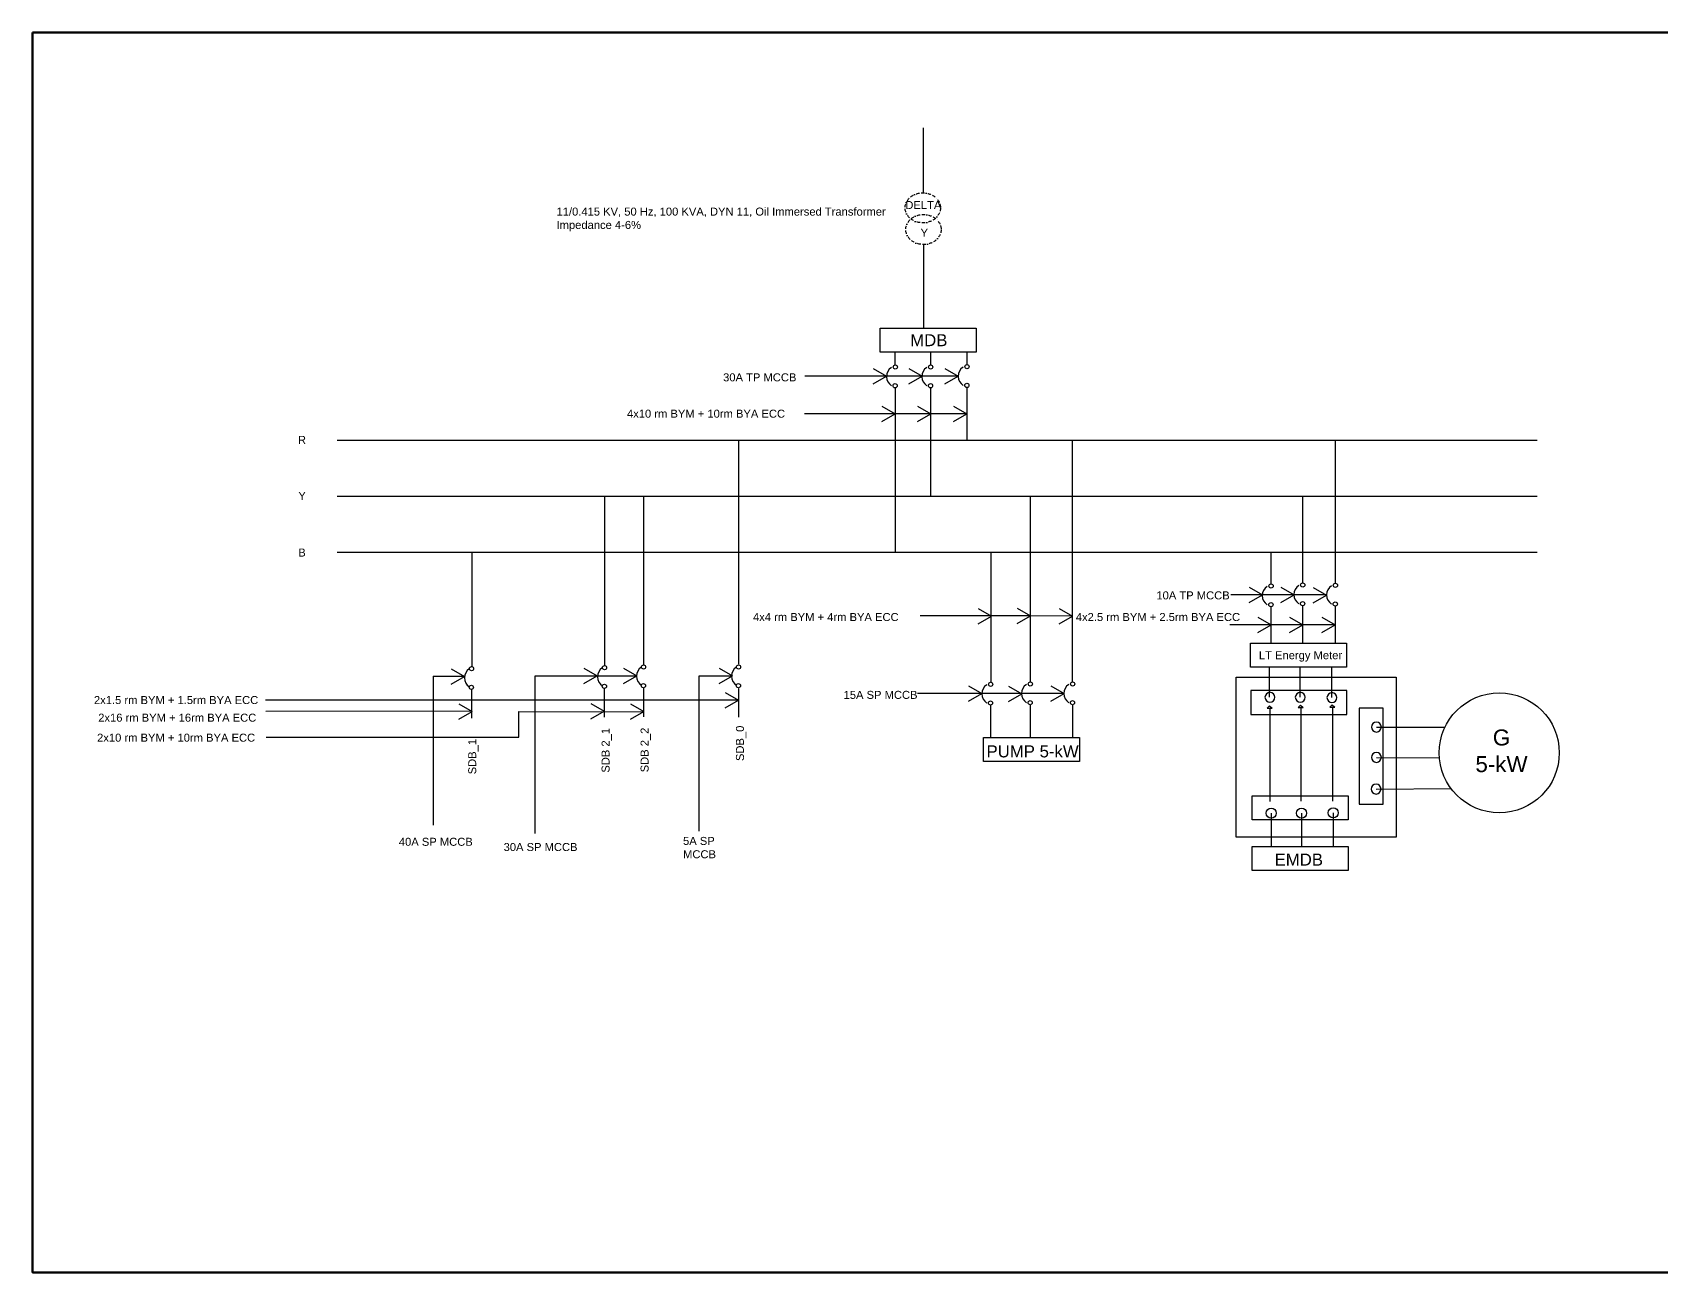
# Model space of a CAD drawing. Header units: inches. Extents: x -19236 to 2549, y 984 to 4513.
# Drawn here: x -8882 to -6440, y 2622 to 4482 of the extents above; entities that cross this region are included whole.
import ezdxf

# ---------------------------------------------------------------- set-up
doc = ezdxf.new("R2010")
doc.units = ezdxf.units.IN
doc.header["$LTSCALE"] = 20
doc.header["$MEASUREMENT"] = 0
doc.linetypes.add('BORDER2', pattern=[0.875, 0.25, -0.125, 0.25, -0.125, 0, -0.125])
doc.layers.add('Diagram', color=133, linetype='Continuous')
doc.layers.add('MDB EMDB', color=133, linetype='Continuous')
doc.styles.get("Standard").update_dxf_attribs({"font": 'arial.ttf'})

# ---------------------------------------------------------------- blocks, each defined once
blk = doc.blocks.new('CB1')
at = {"layer": 'MDB EMDB'}
for centre in [(3471.8, 400), (3471.6, 371.9)]:
    blk.add_circle(centre, 3.16, dxfattribs=at)
blk.add_arc((3474.6, 385.6), 16.1, 122.7454, 237.9625, dxfattribs=at)
blk = doc.blocks.new('CB2')
at = {"layer": 'MDB EMDB'}
for centre in [(3551.3, 399.5), (3551.1, 371.4)]:
    blk.add_circle(centre, 3.16, dxfattribs=at)
blk.add_arc((3556.7, 385.6), 16.1, 122.7454, 237.9625, dxfattribs=at)
blk = doc.blocks.new('Connector')
at = {"layer": 'MDB EMDB'}
for p, q in [((2633.5, -1357), (2777.5, -1357)), ((2633.5, -1393), (2633.5, -1357)), ((2777.5, -1357), (2777.5, -1393)), ((2777.5, -1393), (2633.5, -1393))]:
    blk.add_line(p, q, dxfattribs=at)
for centre in [(2662, -1383), (2707.5, -1383), (2755, -1382.5)]:
    blk.add_circle(centre, 7.5, dxfattribs=at)
blk = doc.blocks.new('connect')
at = {"layer": 'MDB EMDB'}
blk.add_blockref('Connector', (0, 0), dxfattribs=at)

msp = doc.modelspace()

# ---------------------------------------------------------------- linework, layer by layer
at = {"color": 5, "lineweight": 211}
msp.add_lwpolyline([(-8882.5, 4482), (-3897, 4482), (-3897, 2622), (-8882.5, 2622)], close=True, dxfattribs=at)
at = {"layer": 'Diagram'}
for p, q in [((-7547, 4339), (-7547, 4241)), ((-7546.38781, 4164.08474), (-7546.38781, 4038.65508)), ((-8281.81481, 3516.42752), (-8235.55832, 3516.42752)), ((-8129.35955, 3516.42752), (-8129.35955, 3280.5)), ((-8153, 3460), (-8153.00539, 3463.50001)), ((-8153, 3463.5), (-7966.3148, 3463.21251)), ((-8153, 3425), (-8153, 3460)), ((-8153, 3460), (-8153, 3460)), ((-8532, 3425), (-8153, 3425))]:
    msp.add_line(p, q, dxfattribs=at)
at = {"layer": 'Diagram', "linetype": 'BORDER2'}
for centre in [(-7547.38781, 4219.08475), (-7546.38781, 4186.58474)]:
    msp.add_ellipse(centre, major_axis=(26.5, 0), ratio=0.8490566038, dxfattribs=at)
at = {"layer": 'MDB EMDB'}
for p, q in [((-7611.27778, 4038.65508), (-7467.27778, 4038.65508)), ((-7611.27778, 4002.65508), (-7611.27778, 4038.65508)), ((-7467.27778, 4038.65508), (-7467.27778, 4002.65508)), ((-7467.27778, 4002.65508), (-7611.27778, 4002.65508)), ((-7588.63136, 3983.41756), (-7588.63136, 4002.65508)), ((-7535.57164, 3983.41756), (-7535.57164, 4002.65508)), ((-7481.07164, 3983.91756), (-7481.07164, 4002.65508)), ((-7494.34457, 3966.36852), (-7724.31481, 3966.36852)), ((-7621.81481, 3978), (-7601.81481, 3966.5)), ((-7621.81481, 3955), (-7601.81481, 3966.5)), ((-7568.31481, 3978), (-7548.31481, 3966.5)), ((-7568.31481, 3955), (-7548.31481, 3966.5)), ((-7514.31481, 3978), (-7494.31481, 3966.5)), ((-7514.31481, 3955), (-7494.31481, 3966.5)), ((-7588.82104, 3949), (-7588.82104, 3702.5)), ((-7535.76133, 3949), (-7535.76133, 3786.5)), ((-7481.26133, 3949.5), (-7481.26133, 3870.5)), ((-7481.26133, 3910), (-7724.81481, 3910)), ((-7608.81481, 3921.5), (-7588.81481, 3910)), ((-7608.81481, 3898.5), (-7588.81481, 3910)), ((-7555.31481, 3921.5), (-7535.31481, 3910)), ((-7555.31481, 3898.5), (-7535.31481, 3910)), ((-7501.31481, 3921.5), (-7481.31481, 3910)), ((-7501.31481, 3898.5), (-7481.31481, 3910)), ((-8425.81481, 3870.5), (-6625.81481, 3870.5)), ((-7823.81481, 3870.5), (-7823.81481, 3534.5)), ((-7322.81481, 3507.99999), (-7322.81481, 3870.5)), ((-6928.54219, 3655.91756), (-6928.54219, 3870.5)), ((-8425.81481, 3786.5), (-6625.81481, 3786.5)), ((-8024.81481, 3786.5), (-8024.81481, 3532.5)), ((-7966.31481, 3786.5), (-7966.31481, 3533.5)), ((-7386.31481, 3786.5), (-7386.31481, 3507.99999)), ((-6977.54219, 3656.41756), (-6977.54219, 3786.5)), ((-8425.81481, 3702.5), (-6625.81481, 3702.5)), ((-8223.81481, 3703), (-8223.81481, 3531)), ((-7445.31481, 3702.5), (-7445.31481, 3507.99999)), ((-7025.04219, 3654.91756), (-7025.04219, 3702.5)), ((-7057.8148, 3649.99999), (-7037.8148, 3638.49999)), ((-7010.3148, 3649.99999), (-6990.3148, 3638.49999)), ((-6961.8148, 3649.49999), (-6941.8148, 3637.99999)), ((-7464.31481, 3618), (-7444.31481, 3606.5)), ((-7405.81481, 3618.5), (-7385.81481, 3607)), ((-7342.81481, 3618), (-7322.81481, 3606.5)), ((-6941.81512, 3638.36852), (-7085.31481, 3638.36852)), ((-7057.8148, 3626.99999), (-7037.8148, 3638.49999)), ((-7025.23187, 3620.5), (-7025.23187, 3566)), ((-7010.3148, 3626.99999), (-6990.3148, 3638.49999)), ((-6977.73187, 3622), (-6977.73187, 3566)), ((-6961.8148, 3626.49999), (-6941.8148, 3637.99999)), ((-6928.73187, 3621.5), (-6928.73187, 3566)), ((-7445.31481, 3607.075), (-7551.31481, 3607.075)), ((-7464.31481, 3595), (-7444.31481, 3606.5)), ((-7385.81481, 3607), (-7445.31481, 3607.075)), ((-7405.81481, 3595.5), (-7385.81481, 3607)), ((-7322.81481, 3606.5), (-7385.81481, 3607)), ((-7342.81481, 3595), (-7322.81481, 3606.5)), ((-6928.73187, 3593.75), (-7086.81481, 3593.75)), ((-7044.8148, 3604.99999), (-7024.8148, 3593.49999)), ((-7044.8148, 3581.99999), (-7024.8148, 3593.49999)), ((-6997.3148, 3604.99999), (-6977.3148, 3593.49999)), ((-6997.3148, 3581.99999), (-6977.3148, 3593.49999)), ((-6948.8148, 3604.99999), (-6928.8148, 3593.49999)), ((-6948.8148, 3581.99999), (-6928.8148, 3593.49999)), ((-7055.81481, 3566), (-6911.81481, 3566)), ((-7055.81481, 3530), (-7055.81481, 3566)), ((-6911.81481, 3566), (-6911.81481, 3530)), ((-8254.81481, 3527.5), (-8234.81481, 3516)), ((-8055.81481, 3528.5), (-8035.81481, 3517)), ((-7996.31481, 3528.5), (-7976.31481, 3517)), ((-7852.81481, 3528.5), (-7832.81481, 3517)), ((-6911.81481, 3530), (-7055.81481, 3530)), ((-7027.81481, 3530), (-7027.81481, 3484.80877)), ((-6981.18093, 3484.80877), (-6981.18093, 3530)), ((-6933.68093, 3484.30877), (-6933.68093, 3530)), ((-8281.81481, 3516.42752), (-8281.81481, 3293)), ((-8254.81481, 3504.5), (-8234.81481, 3516)), ((-8224.37824, 3496.5), (-8224.37824, 3453.5)), ((-7976.90429, 3516.42752), (-8129.35955, 3516.42752)), ((-8055.81481, 3505.5), (-8035.81481, 3517)), ((-8025.3148, 3498), (-8025.3148, 3455)), ((-7996.31481, 3505.5), (-7976.31481, 3517)), ((-7966.3148, 3498.5), (-7966.3148, 3455.5)), ((-7834.40398, 3516.32818), (-7883.31481, 3516.32818)), ((-7883.31481, 3516.32818), (-7883.31481, 3284)), ((-7852.81481, 3505.5), (-7832.81481, 3517)), ((-7823.8148, 3498), (-7823.8148, 3455)), ((-7478.81481, 3502), (-7458.81481, 3490.5)), ((-7418.81481, 3501.5), (-7398.81481, 3490)), ((-7355.31481, 3502), (-7335.31481, 3490.5)), ((-7077.31482, 3515), (-6837.31482, 3515)), ((-7077.31482, 3275), (-7077.31482, 3515)), ((-6837.31482, 3515), (-6837.31482, 3275)), ((-7823.8148, 3480.5), (-8533.31481, 3480.5)), ((-8243.31481, 3475), (-8223.31481, 3463.5)), ((-8045.31481, 3475.5), (-8025.31481, 3464)), ((-7985.81481, 3475), (-7965.81481, 3463.5)), ((-7843.81481, 3492), (-7823.81481, 3480.5)), ((-7843.81481, 3469), (-7823.81481, 3480.5)), ((-7335.90429, 3490.36852), (-7555.31481, 3490.36852)), ((-7478.81481, 3479), (-7458.81481, 3490.5)), ((-7445.82104, 3473), (-7445.82104, 3424.5)), ((-7418.81481, 3478.5), (-7398.81481, 3490)), ((-7386.31481, 3473), (-7386.31481, 3424.5)), ((-7355.31481, 3479), (-7335.31481, 3490.5)), ((-7322.81481, 3473), (-7322.81481, 3424.5)), ((-7027.31481, 3472), (-7030.81481, 3468.5)), ((-7026.81481, 3471.5), (-7027.31481, 3472)), ((-7027.31481, 3472), (-7023.31481, 3468.5)), ((-6980.81482, 3473), (-6984.31482, 3469.5)), ((-6984.31482, 3469.5), (-6976.81482, 3469.5)), ((-6980.31482, 3472.5), (-6980.81482, 3473)), ((-6980.81482, 3473), (-6976.81482, 3469.5)), ((-6980.56482, 3469.5), (-6980.56482, 3329)), ((-6933.31482, 3473.5), (-6936.81482, 3470)), ((-6936.81482, 3470), (-6929.31482, 3470)), ((-6932.81482, 3473), (-6933.31482, 3473.5)), ((-6933.31482, 3473.5), (-6929.31482, 3470)), ((-6933.06482, 3470), (-6933.06482, 3329)), ((-8224.37824, 3464.11147), (-8532.5, 3463.5)), ((-8243.31481, 3452), (-8223.31481, 3463.5)), ((-8045.31481, 3452.5), (-8025.31481, 3464)), ((-7985.81481, 3452), (-7965.81481, 3463.5)), ((-7030.81481, 3468.5), (-7023.31481, 3468.5)), ((-7027.06481, 3468.5), (-7026.81481, 3328.5)), ((-7456.31481, 3424.5), (-7312.31481, 3424.5)), ((-7456.31481, 3388.5), (-7456.31481, 3424.5)), ((-7312.31481, 3424.5), (-7312.31481, 3388.5)), ((-6867.08606, 3440.2054), (-6764.20261, 3439.91909)), ((-7312.31481, 3388.5), (-7456.31481, 3388.5)), ((-6867.08606, 3394.7054), (-6772.51069, 3394.10748)), ((-6867.58606, 3347.2054), (-6755.0484, 3347.81287)), ((-7024.81482, 3311), (-7024.81482, 3261)), ((-6979.31482, 3311), (-6979.31482, 3261)), ((-6931.81482, 3311.5), (-6931.81482, 3261)), ((-6837.31482, 3275), (-7077.31482, 3275)), ((-7053.31481, 3261), (-6909.31481, 3261)), ((-7053.31481, 3225), (-7053.31481, 3261)), ((-6909.31481, 3261), (-6909.31481, 3225)), ((-6909.31481, 3225), (-7053.31481, 3225))]:
    msp.add_line(p, q, dxfattribs=at)
at = {"layer": 'MDB EMDB', "linetype": 'ByBlock'}
msp.add_circle((-6682.81482, 3401.5), 90, dxfattribs=at)

# ---------------------------------------------------------------- block references
at = {"layer": 'MDB EMDB'}
for name, p in [('CB1', (-11060.44578, 3580.27815)), ('CB1', (-11007.38606, 3580.27815)), ('CB1', (-10952.88606, 3580.77815)), ('CB1', (-10496.85661, 3251.77815)), ('CB1', (-10449.35661, 3253.27815)), ('CB1', (-10400.35661, 3252.77815)), ('CB2', (-11775.49157, 3128.29307)), ('CB2', (-11575.99157, 3129.79307)), ('CB2', (-11517.49157, 3130.79307)), ('CB2', (-11374.99157, 3130.79307)), ('CB1', (-10917.44578, 3104.27815)), ('CB1', (-10857.94578, 3104.77815)), ('CB1', (-10794.44578, 3104.77815)), ('connect', (-9686.81482, 4694))]:
    msp.add_blockref(name, p, dxfattribs=at)
at = {"layer": 'MDB EMDB', "xscale": -1}
for p, rotation in [((-9688.68092, 2101.80877), 180), ((-8250.08606, 6102.20539), 90)]:
    msp.add_blockref('connect', p, dxfattribs=dict(at, rotation=rotation))

# ---------------------------------------------------------------- texts
at = {"layer": 'Diagram', "color": 2}
for s, insert, char_height, width, attachment_point in [('DELTA', (-7573.57919, 4229.2517), 12, 260.4384146, 1), ('11/0.415 KV, 50 Hz, 100 KVA, DYN 11, Oil Immersed Transformer Impedance 4-6%', (-8096.69772, 4219.42292), 12, 505.0975972, 1), ('Y', (-7550.72727, 4187.6449), 12, 260.4384146, 1), ('MDB', (-7566.29789, 4029.50919), 18, 82.6753051, 1), ('30A TP MCCB', (-7846.85534, 3970.77509), 12, 136.2641372, 1), ('4x10 rm BYM + 10rm BYA ECC', (-7991.03226, 3916.26148), 12, 239, 1), ('R', (-8484.52964, 3876.96026), 12, 260.4384146, 1), ('Y', (-8483.88465, 3793.01992), 12, 260.4384146, 1), ('B', (-8483.97332, 3707.91397), 12, 260.4384146, 1), ('10A TP MCCB', (-7197.03253, 3643.70119), 12, 136.2641372, 1), ('4x4 rm BYM + 4rm BYA ECC', (-7802.0453, 3611.21613), 12, 239, 1), ('4x2.5 rm BYM + 2.5rm BYA ECC', (-7317.86011, 3611.21613), 12, 255.3601119, 1), ('LT Energy Meter', (-6980.87828, 3553.93813), 12, 128.8309728, 2), ('15A SP MCCB', (-7666.141, 3494.43058), 12, 136.2641372, 1), ('2x1.5 rm BYM + 1.5rm BYA ECC', (-8790.43841, 3486.66262), 12, 260.4384146, 1), ('2x16 rm BYM + 16rm BYA ECC', (-8784.0453, 3460.21613), 12, 239, 1), ('2x10 rm BYM + 10rm BYA ECC', (-8785.76696, 3430.2161), 12, 239, 1), ('G\\P5-kW', (-6679.45503, 3436.54652), 24, 83.4800862, 2), ('PUMP 5-kW', (-7451.82994, 3412.65497), 18, 143.5759006, 1), ('40A SP MCCB', (-8333.17464, 3274.02871), 12, 136.2641372, 1), ('5A SP \\PMCCB', (-7906.92606, 3275.33675), 12, 70.2453209, 1), ('30A SP MCCB', (-8176.0699, 3266.17317), 12, 136.2641372, 1), ('EMDB', (-7019.78022, 3250.31094), 18, 83.4800862, 1)]:
    msp.add_mtext(s, dxfattribs=dict(at, insert=insert, char_height=char_height, width=width, attachment_point=attachment_point))
at = {"layer": 'Diagram', "color": 2, "char_height": 12, "width": 93.0425708, "attachment_point": 1, "rotation": 90}
for s, insert in [('SDB_1', (-8229.13288, 3369.2073)), ('SDB 2_1', (-8029.13288, 3371.7073)), ('SDB 2_2', (-7970.63288, 3372.2073)), ('SDB_0', (-7827.61673, 3389.14987))]:
    msp.add_mtext(s, dxfattribs=dict(at, insert=insert))

doc.saveas('drawing.dxf')
